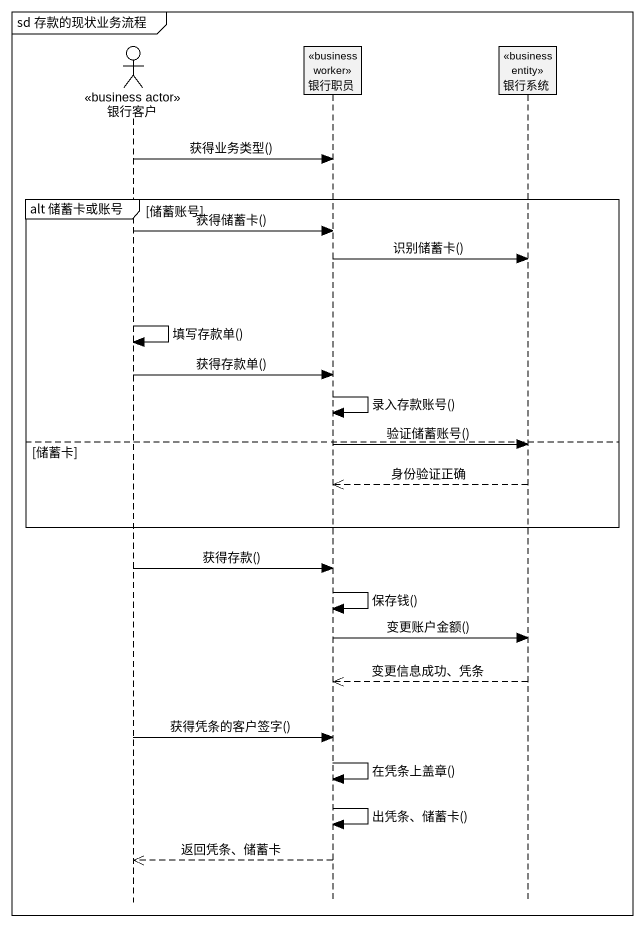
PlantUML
@startuml
mainframe sd 存款的现状业务流程
hide footbox
actor 银行客户 <<business actor>>
participant 银行职员 <<business worker>>
participant 银行系统 <<business entity>>

银行客户 -> 银行职员 : 获得业务类型()
group alt 储蓄卡或账号 [储蓄账号]
  银行客户 -> 银行职员 : 获得储蓄卡()
  银行职员 -> 银行系统 : 识别储蓄卡()
  银行客户 -> 银行客户 : 填写存款单()
  银行客户 -> 银行职员 : 获得存款单()
  银行职员 -> 银行职员 : 录入存款账号()
else 储蓄卡
  银行职员 -> 银行系统 : 验证储蓄账号()
  银行系统 -->> 银行职员 : 身份验证正确
end
银行客户 -> 银行职员 : 获得存款()
银行职员 -> 银行职员 : 保存钱()
银行职员 -> 银行系统 : 变更账户金额()
银行系统 -->> 银行职员 : 变更信息成功、凭条
银行客户 -> 银行职员 : 获得凭条的客户签字()
银行职员 -> 银行职员 : 在凭条上盖章()
银行职员 -> 银行职员 : 出凭条、储蓄卡()
银行职员 -->> 银行客户 : 返回凭条、储蓄卡
@enduml
